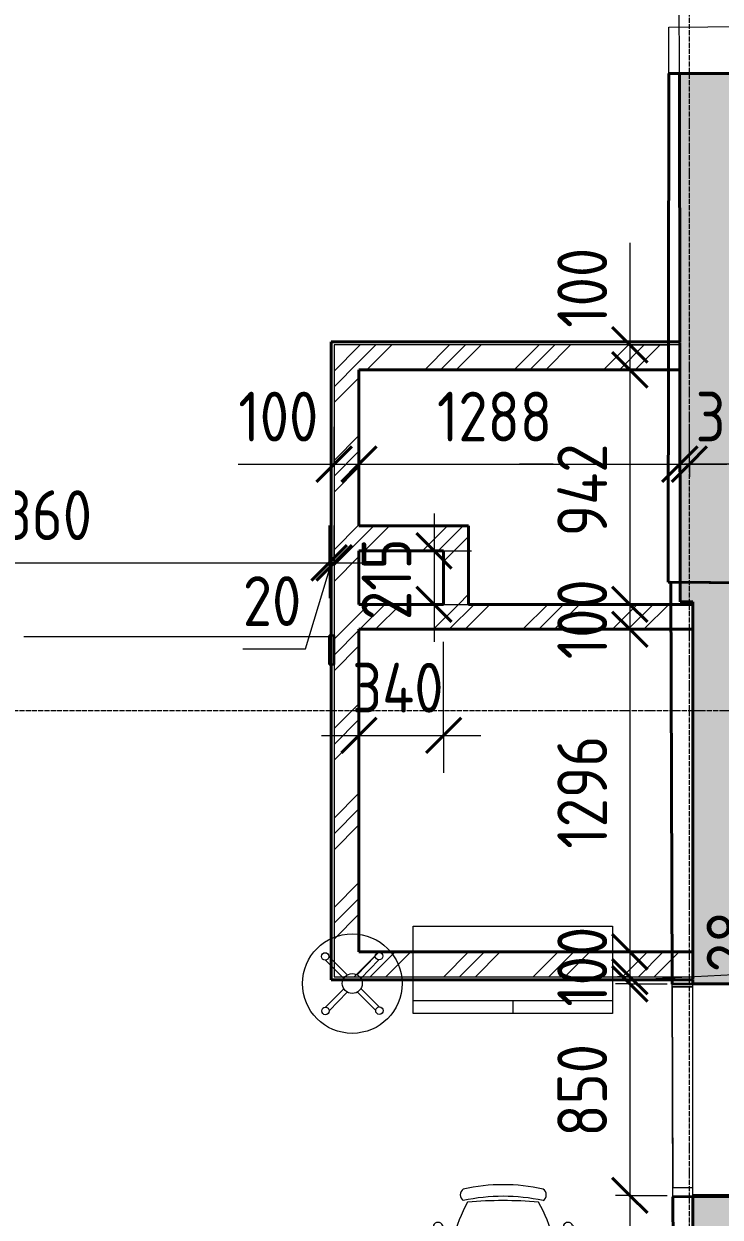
# Model space of a CAD drawing. Header units: millimetres. Extents: x -11886 to 68941, y -8130 to 45506.
# Drawn here: x 46737 to 49533, y 6571 to 11365 of the extents above; entities that cross this region are included whole.
import ezdxf

# ---------------------------------------------------------------- set-up
doc = ezdxf.new("R2010")
doc.units = ezdxf.units.MM
doc.linetypes.add('ADSK_Линия сетки', pattern=[25, 20, -2.5, 0, -2.5])
for name, color, linetype, lineweight in [('Витраж', 7, 'Continuous', 18), ('Оси', 7, 'Continuous', 9), ('Перекрытие', 7, 'Continuous', 18), ('Размеры', 7, 'Continuous', 9), ('Размеры-100', 7, 'Continuous', 9), ('Стены', 7, 'Continuous', 18), ('Стены внутренние', 7, 'Continuous', 18), ('Стены наружные', 7, 'Continuous', 18), ('Стены штриховка', 7, 'Continuous', 18)]:
    doc.layers.add(name, color=color, linetype=linetype, lineweight=lineweight)
for name, color, linetype, lineweight, true_color in [('Стены разрез', 7, 'Continuous', 40, 0xbb5389), ('ТХ', 5, 'Continuous', 9, 0x0000ff), ('ТХ 1 этаж_dwg', 7, 'Continuous', 9, 0x767676)]:
    doc.layers.add(name, color=color, linetype=linetype, lineweight=lineweight, true_color=true_color)
doc.styles.add('GOST Common_1', font='GOST_Common.ttf', dxfattribs={"width": 0.9, "height": 200})
doc.dimstyles.new('ADSK_Основной_2_мм_Округление_до_1_мм_1', dxfattribs={"dimscale": 304.8, "dimtxt": 201.142999, "dimasz": 0.463911, "dimexe": 0.492126, "dimexo": 0.492126, "dimgap": 0.098425, "dimtad": 1, "dimdec": 0, "dimdsep": 46, "dimtxsty": 'GOST Common_1', "dimblk1": 'OBLIQUE', "dimblk2": 'OBLIQUE', "dimsah": 1, "dimcen": 0.09, "dimdle": 0.492126, "dimazin": 2, "dimtfac": 1, "dimtdec": 4, "dimtix": 1, "dimtmove": 1, "dimatfit": 3, "dimfxl": 1, "dimtvp": 1, "dimtolj": 1, "dimtzin": 0, "dimlwd": 20, "dimlwe": 20, "dimarcsym": 2})
doc.dimstyles.new('ADSK_Основной_2_мм_Округление_до_1_мм_2', dxfattribs={"dimscale": 304.8, "dimtxt": 201.142999, "dimasz": 0.463911, "dimexe": 0.492126, "dimexo": 0.492126, "dimgap": 0.098425, "dimtad": 1, "dimdec": 0, "dimdsep": 46, "dimtxsty": 'GOST Common_1', "dimblk1": 'OBLIQUE', "dimblk2": 'OBLIQUE', "dimsah": 1, "dimcen": 0.09, "dimdle": 0.492126, "dimazin": 2, "dimtfac": 1, "dimtdec": 4, "dimtix": 1, "dimtmove": 0, "dimatfit": 3, "dimfxl": 1, "dimtvp": 1, "dimtolj": 1, "dimtzin": 0, "dimlwd": 20, "dimlwe": 20, "dimarcsym": 2})
doc.dimstyles.new('ADSK_Основной_2_мм_Округление_до_1_мм_3', dxfattribs={"dimscale": 304.8, "dimtxt": 201.142999, "dimasz": 0.463911, "dimexe": 0.492126, "dimexo": 0.492126, "dimgap": 0.098425, "dimtad": 1, "dimdec": 0, "dimdsep": 46, "dimtxsty": 'GOST Common_1', "dimblk1": 'OBLIQUE', "dimblk2": 'OBLIQUE', "dimsah": 1, "dimcen": 0.09, "dimdle": 0.492126, "dimazin": 2, "dimtfac": 1, "dimtdec": 4, "dimtix": 1, "dimtmove": 0, "dimatfit": 3, "dimfxl": 1, "dimtvp": 1, "dimtolj": 1, "dimtzin": 0, "dimlwd": 20, "dimlwe": 20, "dimarcsym": 2})
pattern_1 = [(45, (0, 0), (-179.6051, 179.6051), []), (45, (63.5, 0), (0, 359.2102), []), (45, (-63.5, 0), (0, 359.2102), [])]

# ---------------------------------------------------------------- blocks, each defined once
blk = doc.blocks.new('Существующие стены 1 эт - Существующие стены 1 эт-653793-01 План 1-го этажа кладочный')
at = {"layer": 'Стены', "color": 243, "true_color": 0xbb5389}
for p, q in [((49327.5, 11165), (49327.8, 11351.8)), ((49327.8, 11351.8), (49790.8, 11354.2)), ((49327.5, 11165), (49369.5, 11165)), ((49324.3, 9121.6), (49325.7, 9974.8)), ((49335.8, 9121.5), (49324.3, 9121.6)), ((49336, 9032.4), (49335.8, 9121.5)), ((49335.8, 9121.5), (49372.4, 9121.2)), ((49372.4, 9121.2), (49335.8, 9121.5)), ((49340.5, 7636.8), (49336.4, 8932.4)), ((49340.9, 7495.5), (49340.8, 7524.8)), ((49728.4, 7507.8), (49340.9, 7506.6)), ((49343.6, 6652.4), (49340.9, 7506.6)), ((49340.9, 7495.5), (49423.4, 7495.8)), ((49423.4, 7495.8), (49340.9, 7495.5)), ((49343.5, 6689.2), (49340.9, 7495.5)), ((49340.9, 7495.5), (49343.5, 6689.2)), ((49343.5, 6689.2), (49340.9, 7495.5)), ((49423.4, 6689.5), (49343.5, 6689.2)), ((49343.5, 6689.2), (49423.4, 6689.5)), ((49346.7, 5669.6), (49343.5, 6689.2)), ((49343.6, 6652.4), (49423.4, 6652.7))]:
    blk.add_line(p, q, dxfattribs=at)
at = {"layer": 'Стены разрез'}
for p, q in [((49327.5, 11165), (49324.3, 9121.6)), ((49327.5, 11165), (49791.7, 11165.6)), ((49324.3, 9121.6), (49814.8, 9117.3)), ((51540.3, 9102), (49335.8, 9121.5)), ((49335.8, 9121.5), (49340.9, 7506.6)), ((49340.9, 7506.6), (49744.1, 7507.9)), ((49343.6, 6652.4), (49746.8, 6653.7)), ((49343.6, 6652.4), (49346.7, 5669.6))]:
    blk.add_line(p, q, dxfattribs=at)
blk = doc.blocks.new('Прямоугольный импост - Зазор 20х116мм-1839981-01 План 1-го этажа кладочный')
at = {"layer": 'Витраж', "lineweight": 30}
for p, q in [((-20, 76), (0, 76)), ((-20, -40), (-20, 76)), ((0, 76), (0, -40)), ((0, -40), (-20, -40))]:
    blk.add_line(p, q, dxfattribs=at)
blk = doc.blocks.new('ТХ 1 этаж_dwg_Шкаф канцелярский закрытый-2118389-01 План 1-го этажа кладочный')
at = {"layer": 'ТХ', "color": 253, "true_color": 0xa0a0a0}
for p, q in [((168934.5, 4226.4), (168934.5, 3426.4)), ((168934.5, 3826.4), (168984.5, 3826.4))]:
    blk.add_line(p, q, dxfattribs=at)
at = {"layer": 'ТХ', "color": 253, "true_color": 0xa0a0a0, "flags": 128}
blk.add_lwpolyline([(168634.5, 3426.4), (168634.5, 4226.4), (168984.5, 4226.4), (168984.5, 3426.4)], close=True, dxfattribs=at)
blk = doc.blocks.new('ТХ 1 этаж_dwg_Вешалка напольная-2118393-01 План 1-го этажа кладочный')
at = {"layer": 'ТХ', "color": 253, "true_color": 0xa0a0a0}
for p, q in [((36289.9, 13399.3), (36216.2, 13473)), ((36230.4, 13487.1), (36304, 13413.5)), ((36416.7, 13488.3), (36343.9, 13413.7)), ((36358.2, 13399.7), (36431, 13474.3)), ((36217.1, 13283.8), (36289.9, 13358.3)), ((36304.2, 13344.3), (36231.4, 13269.8)), ((36344.6, 13344.6), (36418.3, 13271)), ((36432.4, 13285.1), (36358.7, 13358.8))]:
    blk.add_line(p, q, dxfattribs=at)
for centre, radius in [((36324.2, 13378.9), 200), ((36215.4, 13488), 15), ((36431.7, 13489.2), 15), ((36324.2, 13378.9), 40), ((36216.4, 13268.9), 15), ((36433.2, 13270.1), 15)]:
    blk.add_circle(centre, radius, dxfattribs=at)
blk = doc.blocks.new('ТХ 1 этаж_dwg_Кресло регулируемое-2118367-01 План 1-го этажа кладочный')
at = {"layer": 'ТХ', "color": 253, "true_color": 0xa0a0a0}
for p, q in [((-280.3, -163), (-280.3, -208.6)), ((-243.6, -163), (-243.6, -208.8)), ((242.1, -163), (242.1, -208.8)), ((278.9, -163), (278.9, -208.6)), ((-292.3, -214.4), (-292.3, -365.6)), ((-232.1, -214.4), (-232.1, -365.6)), ((230.7, -214.4), (230.7, -365.6)), ((290.9, -214.4), (290.9, -365.6)), ((-175.8, -421.8), (174.4, -421.8))]:
    blk.add_line(p, q, dxfattribs=at)
for centre, radius, start, end in [((-144.6, -40.7), 28.1, 124.2915, 235.7083), ((0, -747.5), 747.5, 77.602, 102.3978), ((0, -794), 747.5, 77.602, 102.3978), ((144.6, -40.7), 28.1, 304.2901, 55.7096), ((402.7, -373.3), 624.5, 150.9068, 180.1215), ((0, -1825.8), 1761.9, 85.3938, 94.6546), ((-404.1, -373.3), 624.5, 359.878, 29.1059), ((-261.9, -171.6), 20.2, 24.8955, 155.3354), ((260.5, -171.5), 20.2, 24.8955, 155.3354), ((-262.2, -264.4), 58.4, 58.951, 121.0488), ((260.8, -264.4), 58.4, 58.951, 121.0488), ((-262.2, -315.5), 58.4, 238.951, 301.0488), ((-176.4, -376.4), 45.4, 177.8135, 270.7479), ((175, -376.4), 45.4, 269.2519, 2.1866), ((260.8, -315.5), 58.4, 238.951, 301.0488)]:
    blk.add_arc(centre, radius, start, end, dxfattribs=at)
blk = doc.blocks.new('ТХ 1 этаж_dwg-2084881-01 План 1-го этажа кладочный')
for name, p in [('ТХ 1 этаж_dwg_Вешалка напольная-2118393-01 План 1-го этажа кладочный', (129732.9, -76742.5)), ('ТХ 1 этаж_dwg_Кресло регулируемое-2118367-01 План 1-го этажа кладочный', (166663.4, -64171.7))]:
    blk.add_blockref(name, p)
at = {"rotation": 270}
blk.add_blockref('ТХ 1 этаж_dwg_Шкаф канцелярский закрытый-2118389-01 План 1-го этажа кладочный', (162875.7, 105501), dxfattribs=at)
blk = doc.blocks.new('DIMBLOCK443-01 План 1-го этажа кладочный')
at = {"layer": 'Размеры-100', "lineweight": 20, "transparency": 16777216}
for p, q in [((49770.7, 7806.3), (49770.7, 7554)), ((49170.9, 7686.8), (49170.9, 7508.3)), ((49170.9, 7536.8), (49120.9, 7536.8)), ((49770.7, 7554), (49170.9, 7522.6)), ((49170.9, 7536.8), (49320.9, 7536.8)), ((49170.9, 7508.3), (49113.4, 7508.3)), ((49170.9, 7508.3), (49320.9, 7508.3))]:
    blk.add_line(p, q, dxfattribs=at)
at = {"layer": 'Размеры-100', "lineweight": 40, "transparency": 16777216}
for p, q in [((49170.9, 7536.8), (49100.2, 7607.5)), ((49170.9, 7508.3), (49100.2, 7579)), ((49170.9, 7536.8), (49241.6, 7466.1)), ((49170.9, 7508.3), (49241.6, 7437.6))]:
    blk.add_line(p, q, dxfattribs=at)
at = {"layer": 'Размеры-100', "color": 0, "lineweight": 20, "transparency": 16777216, "insert": (49479.3, 7554), "char_height": 200, "width": 302.737, "attachment_point": 1, "rotation": 90, "line_spacing_factor": 1.022761, "style": 'GOST Common_1'}
blk.add_mtext('28', dxfattribs=at)
blk = doc.blocks.new('_Oblique')
at = {"color": 0, "linetype": 'ByBlock', "lineweight": -2}
blk.add_line((-0.5, -0.5), (0.5, 0.5), dxfattribs=at)
blk = doc.blocks.new('DIMBLOCK444-01 План 1-го этажа кладочный')
at = {"layer": 'Размеры-100', "lineweight": 40, "transparency": 16777216}
for p, q in [((49170.9, 7508.3), (49100.2, 7579)), ((49170.9, 7508.3), (49241.6, 7437.6)), ((49170.9, 6658.3), (49100.2, 6729)), ((49170.9, 6658.3), (49241.6, 6587.6))]:
    blk.add_line(p, q, dxfattribs=at)
at = {"layer": 'Размеры-100', "lineweight": 20, "transparency": 16777216}
for p, q in [((49170.9, 7508.3), (49113.4, 7508.3)), ((49170.9, 7508.3), (49170.9, 6658.3)), ((49170.9, 7508.3), (49320.9, 7508.3)), ((49170.9, 6658.3), (49113.4, 6658.3)), ((49170.9, 6658.3), (49320.9, 6658.3))]:
    blk.add_line(p, q, dxfattribs=at)
at = {"layer": 'Размеры-100', "color": 0, "lineweight": 20, "transparency": 16777216, "insert": (48879.5, 6894.1), "char_height": 200, "width": 454.106, "attachment_point": 1, "rotation": 90, "line_spacing_factor": 1.022761, "style": 'GOST Common_1'}
blk.add_mtext('850', dxfattribs=at)
blk = doc.blocks.new('DIMBLOCK445-01 План 1-го этажа кладочный')
at = {"layer": 'Размеры-100', "lineweight": 40, "transparency": 16777216}
for p, q in [((49170.9, 6658.3), (49100.2, 6729)), ((49170.9, 6658.3), (49241.6, 6587.6)), ((49170.9, 5671.3), (49100.2, 5742)), ((49170.9, 5671.3), (49241.6, 5600.6))]:
    blk.add_line(p, q, dxfattribs=at)
at = {"layer": 'Размеры-100', "lineweight": 20, "transparency": 16777216}
for p, q in [((49170.9, 6658.3), (49113.4, 6658.3)), ((49170.9, 6658.3), (49170.9, 5671.3)), ((49170.9, 6658.3), (49320.9, 6658.3)), ((49170.9, 5671.3), (49113.4, 5671.3)), ((49170.9, 5671.3), (49320.9, 5671.3))]:
    blk.add_line(p, q, dxfattribs=at)
at = {"layer": 'Размеры-100', "color": 0, "lineweight": 20, "transparency": 16777216, "insert": (48879.5, 5975.6), "char_height": 200, "width": 454.106, "attachment_point": 1, "rotation": 90, "line_spacing_factor": 1.022761, "style": 'GOST Common_1'}
blk.add_mtext('987', dxfattribs=at)
blk = doc.blocks.new('DIMBLOCK453-01 План 1-го этажа кладочный')
at = {"layer": 'Размеры-100', "lineweight": 20, "transparency": 16777216}
for p, q in [((49170.9, 10484.6), (49170.9, 10143.7)), ((49170.9, 10224.8), (49170.9, 9974.8)), ((49170.9, 10143.7), (49170.9, 10024.8)), ((49170.9, 10074.8), (49120.9, 10074.8)), ((49170.9, 10074.8), (49320.9, 10074.8)), ((49170.9, 9974.8), (49120.9, 9974.8)), ((49170.9, 9974.8), (49320.9, 9974.8))]:
    blk.add_line(p, q, dxfattribs=at)
at = {"layer": 'Размеры-100', "lineweight": 40, "transparency": 16777216}
for p, q in [((49170.9, 10074.8), (49100.2, 10145.5)), ((49170.9, 10074.8), (49241.6, 10004.1)), ((49170.9, 9974.8), (49100.2, 10045.5)), ((49170.9, 9974.8), (49241.6, 9904.1))]:
    blk.add_line(p, q, dxfattribs=at)
at = {"layer": 'Размеры-100', "color": 0, "lineweight": 20, "transparency": 16777216, "insert": (48879.5, 10143.7), "char_height": 200, "width": 409.104, "attachment_point": 1, "rotation": 90, "line_spacing_factor": 1.022761, "style": 'GOST Common_1'}
blk.add_mtext('100', dxfattribs=at)
blk = doc.blocks.new('DIMBLOCK454-01 План 1-го этажа кладочный')
at = {"layer": 'Размеры-100', "lineweight": 40, "transparency": 16777216}
for p, q in [((49170.9, 9974.8), (49100.2, 10045.5)), ((49170.9, 9974.8), (49241.6, 9904.1)), ((49170.9, 9032.4), (49100.2, 9103.1)), ((49170.9, 9032.4), (49241.6, 8961.7))]:
    blk.add_line(p, q, dxfattribs=at)
at = {"layer": 'Размеры-100', "lineweight": 20, "transparency": 16777216}
for p, q in [((49170.9, 9974.8), (49120.9, 9974.8)), ((49170.9, 9974.8), (49170.9, 9032.4)), ((49170.9, 9974.8), (49320.9, 9974.8)), ((49170.9, 9032.4), (49120.9, 9032.4)), ((49170.9, 9032.4), (49320.9, 9032.4))]:
    blk.add_line(p, q, dxfattribs=at)
at = {"layer": 'Размеры-100', "color": 0, "lineweight": 20, "transparency": 16777216, "insert": (48879.5, 9305.8), "char_height": 200, "width": 474.561, "attachment_point": 1, "rotation": 90, "line_spacing_factor": 1.022761, "style": 'GOST Common_1'}
blk.add_mtext('942', dxfattribs=at)
blk = doc.blocks.new('DIMBLOCK455-01 План 1-го этажа кладочный')
at = {"layer": 'Размеры-100', "lineweight": 40, "transparency": 16777216}
for p, q in [((49170.9, 9032.4), (49100.2, 9103.1)), ((49170.9, 9032.4), (49241.6, 8961.7)), ((49170.9, 8932.4), (49100.2, 9003.1)), ((49170.9, 8932.4), (49241.6, 8861.7))]:
    blk.add_line(p, q, dxfattribs=at)
at = {"layer": 'Размеры-100', "lineweight": 20, "transparency": 16777216}
for p, q in [((49170.9, 9032.4), (49120.9, 9032.4)), ((49170.9, 9032.4), (49170.9, 8932.4)), ((49170.9, 9032.4), (49320.9, 9032.4)), ((49170.9, 8932.4), (49120.9, 8932.4)), ((49170.9, 8932.4), (49320.9, 8932.4))]:
    blk.add_line(p, q, dxfattribs=at)
at = {"layer": 'Размеры-100', "color": 0, "lineweight": 20, "transparency": 16777216, "insert": (48879.5, 8811.9), "char_height": 200, "width": 409.104, "attachment_point": 1, "rotation": 90, "line_spacing_factor": 1.022761, "style": 'GOST Common_1'}
blk.add_mtext('100', dxfattribs=at)
blk = doc.blocks.new('DIMBLOCK456-01 План 1-го этажа кладочный')
at = {"layer": 'Размеры-100', "lineweight": 40, "transparency": 16777216}
for p, q in [((49170.9, 8932.4), (49100.2, 9003.1)), ((49170.9, 8932.4), (49241.6, 8861.7)), ((49170.9, 7636.8), (49100.2, 7707.5)), ((49170.9, 7636.8), (49241.6, 7566.1))]:
    blk.add_line(p, q, dxfattribs=at)
at = {"layer": 'Размеры-100', "lineweight": 20, "transparency": 16777216}
for p, q in [((49170.9, 8932.4), (49120.9, 8932.4)), ((49170.9, 8932.4), (49170.9, 7636.8)), ((49170.9, 8932.4), (49320.9, 8932.4)), ((49170.9, 7636.8), (49120.9, 7636.8)), ((49170.9, 7636.8), (49320.9, 7636.8))]:
    blk.add_line(p, q, dxfattribs=at)
at = {"layer": 'Размеры-100', "color": 0, "lineweight": 20, "transparency": 16777216, "insert": (48879.5, 8051), "char_height": 200, "width": 560.473, "attachment_point": 1, "rotation": 90, "line_spacing_factor": 1.022761, "style": 'GOST Common_1'}
blk.add_mtext('1296', dxfattribs=at)
blk = doc.blocks.new('DIMBLOCK457-01 План 1-го этажа кладочный')
at = {"layer": 'Размеры-100', "lineweight": 40, "transparency": 16777216}
for p, q in [((49170.9, 7636.8), (49100.2, 7707.5)), ((49170.9, 7636.8), (49241.6, 7566.1)), ((49170.9, 7536.8), (49100.2, 7607.5)), ((49170.9, 7536.8), (49241.6, 7466.1))]:
    blk.add_line(p, q, dxfattribs=at)
at = {"layer": 'Размеры-100', "lineweight": 20, "transparency": 16777216}
for p, q in [((49170.9, 7636.8), (49120.9, 7636.8)), ((49170.9, 7636.8), (49170.9, 7386.8)), ((49170.9, 7636.8), (49320.9, 7636.8)), ((49170.9, 7536.8), (49120.9, 7536.8)), ((49170.9, 7536.8), (49320.9, 7536.8))]:
    blk.add_line(p, q, dxfattribs=at)
at = {"layer": 'Размеры-100', "color": 0, "lineweight": 20, "transparency": 16777216, "insert": (48879.5, 7416.3), "char_height": 200, "width": 409.104, "attachment_point": 1, "rotation": 90, "line_spacing_factor": 1.022761, "style": 'GOST Common_1'}
blk.add_mtext('100', dxfattribs=at)
blk = doc.blocks.new('DIMBLOCK458-01 План 1-го этажа кладочный')
at = {"layer": 'Размеры-100', "lineweight": 20, "transparency": 16777216}
for p, q in [((48384.3, 9397.4), (48384.3, 8882.4)), ((48384.3, 9247.4), (48334.3, 9247.4)), ((48384.3, 9247.4), (48534.3, 9247.4)), ((48384.3, 9032.4), (48334.3, 9032.4)), ((48384.3, 9032.4), (48534.3, 9032.4))]:
    blk.add_line(p, q, dxfattribs=at)
at = {"layer": 'Размеры-100', "lineweight": 40, "transparency": 16777216}
for p, q in [((48384.3, 9247.4), (48313.6, 9318.1)), ((48384.3, 9247.4), (48455, 9176.7)), ((48384.3, 9032.4), (48313.6, 9103.1)), ((48384.3, 9032.4), (48455, 8961.7))]:
    blk.add_line(p, q, dxfattribs=at)
at = {"layer": 'Размеры-100', "color": 0, "lineweight": 20, "transparency": 16777216, "insert": (48093, 8969.4), "char_height": 200, "width": 409.104, "attachment_point": 1, "rotation": 90, "line_spacing_factor": 1.022761, "style": 'GOST Common_1'}
blk.add_mtext('215', dxfattribs=at)
blk = doc.blocks.new('DIMBLOCK459-01 План 1-го этажа кладочный')
at = {"layer": 'Размеры-100', "lineweight": 20, "transparency": 16777216}
for p, q in [((47982.8, 9595.6), (47982.8, 9745.6)), ((48082.8, 9595.6), (48082.8, 9745.6)), ((47598.2, 9595.6), (47939.1, 9595.6)), ((47832.8, 9595.6), (48082.8, 9595.6)), ((47939.1, 9595.6), (48032.8, 9595.6)), ((47982.8, 9595.6), (47982.8, 9545.5)), ((48082.8, 9595.6), (48082.8, 9545.5))]:
    blk.add_line(p, q, dxfattribs=at)
at = {"layer": 'Размеры-100', "lineweight": 40, "transparency": 16777216}
for p, q in [((47982.8, 9595.6), (48053.5, 9666.3)), ((48082.8, 9595.6), (48153.5, 9666.3)), ((47982.8, 9595.6), (47912.1, 9524.9)), ((48082.8, 9595.6), (48012.1, 9524.9))]:
    blk.add_line(p, q, dxfattribs=at)
at = {"layer": 'Размеры-100', "color": 0, "lineweight": 20, "transparency": 16777216, "insert": (47598.2, 9886.9), "char_height": 200, "width": 409.104, "attachment_point": 1, "line_spacing_factor": 1.022761, "style": 'GOST Common_1'}
blk.add_mtext('100', dxfattribs=at)
blk = doc.blocks.new('DIMBLOCK460-01 План 1-го этажа кладочный')
at = {"layer": 'Размеры-100', "lineweight": 20, "transparency": 16777216}
for p, q in [((49371.2, 9595.6), (49371.2, 9824.8)), ((48082.8, 9595.6), (48082.8, 9745.6)), ((48082.8, 9595.6), (49371.2, 9595.6)), ((48082.8, 9595.6), (48082.8, 9545.5)), ((48396, 9595.6), (48863, 9595.6)), ((48863, 9595.6), (48727, 9595.6)), ((49371.2, 9595.6), (49371.2, 9445.6))]:
    blk.add_line(p, q, dxfattribs=at)
at = {"layer": 'Размеры-100', "lineweight": 40, "transparency": 16777216}
for p, q in [((48082.8, 9595.6), (48153.5, 9666.3)), ((49371.2, 9595.6), (49441.9, 9666.3)), ((48082.8, 9595.6), (48012.1, 9524.9)), ((49371.2, 9595.6), (49300.5, 9524.9))]:
    blk.add_line(p, q, dxfattribs=at)
at = {"layer": 'Размеры-100', "color": 0, "lineweight": 20, "transparency": 16777216, "insert": (48396, 9886.9), "char_height": 200, "width": 560.473, "attachment_point": 1, "line_spacing_factor": 1.022761, "style": 'GOST Common_1'}
blk.add_mtext('1288', dxfattribs=at)
blk = doc.blocks.new('DIMBLOCK461-01 План 1-го этажа кладочный')
at = {"layer": 'Размеры-100', "lineweight": 20, "transparency": 16777216}
for p, q in [((49371.2, 9595.6), (49371.2, 9824.8)), ((49409.9, 9595.6), (49409.9, 9745.6)), ((49371.2, 9595.6), (49559.9, 9595.6)), ((49371.2, 9595.6), (49371.2, 9445.6)), ((49434.7, 9595.6), (49390.6, 9595.6)), ((49409.9, 9595.6), (49409.9, 9545.5)), ((49686.9, 9595.6), (49434.7, 9595.6))]:
    blk.add_line(p, q, dxfattribs=at)
at = {"layer": 'Размеры-100', "lineweight": 40, "transparency": 16777216}
for p, q in [((49371.2, 9595.6), (49441.9, 9666.3)), ((49409.9, 9595.6), (49480.6, 9666.3)), ((49371.2, 9595.6), (49300.5, 9524.9)), ((49409.9, 9595.6), (49339.2, 9524.9))]:
    blk.add_line(p, q, dxfattribs=at)
at = {"layer": 'Размеры-100', "color": 0, "lineweight": 20, "transparency": 16777216, "insert": (49434.7, 9886.9), "char_height": 200, "width": 302.737, "attachment_point": 1, "line_spacing_factor": 1.022761, "style": 'GOST Common_1'}
blk.add_mtext('39', dxfattribs=at)
blk = doc.blocks.new('DIMBLOCK462-01 План 1-го этажа кладочный')
at = {"layer": 'Размеры-100', "lineweight": 20, "transparency": 16777216}
for p, q in [((48422.8, 8506.3), (48422.8, 8882.4)), ((48082.8, 8506.3), (48082.8, 8656.3)), ((47932.8, 8506.3), (48572.8, 8506.3)), ((48082.8, 8506.3), (48082.8, 8456.3)), ((48422.8, 8506.3), (48422.8, 8356.3))]:
    blk.add_line(p, q, dxfattribs=at)
at = {"layer": 'Размеры-100', "lineweight": 40, "transparency": 16777216}
for p, q in [((48082.8, 8506.3), (48153.5, 8577)), ((48422.8, 8506.3), (48493.5, 8577)), ((48082.8, 8506.3), (48012.1, 8435.6)), ((48422.8, 8506.3), (48352.1, 8435.6))]:
    blk.add_line(p, q, dxfattribs=at)
at = {"layer": 'Размеры-100', "color": 0, "lineweight": 20, "transparency": 16777216, "insert": (48055.1, 8797.6), "char_height": 200, "width": 474.561, "attachment_point": 1, "line_spacing_factor": 1.022761, "style": 'GOST Common_1'}
blk.add_mtext('340', dxfattribs=at)
blk = doc.blocks.new('DIMBLOCK503-01 План 1-го этажа кладочный')
at = {"layer": 'Размеры-100', "lineweight": 20, "transparency": 16777216}
for p, q in [((49409.9, 11522.8), (49409.9, 11672.8)), ((49749.5, 11522.8), (49749.5, 11672.8)), ((48988.9, 11522.8), (49384.4, 11522.8)), ((49259.9, 11522.8), (49749.5, 11522.8)), ((49384.4, 11522.8), (49579.7, 11522.8)), ((49409.9, 11522.8), (49409.9, 11472.8)), ((49749.5, 11522.8), (49749.5, 11315.6))]:
    blk.add_line(p, q, dxfattribs=at)
at = {"layer": 'Размеры-100', "lineweight": 40, "transparency": 16777216}
for p, q in [((49409.9, 11522.8), (49480.6, 11593.5)), ((49749.5, 11522.8), (49820.2, 11593.5)), ((49409.9, 11522.8), (49339.2, 11452.1)), ((49749.5, 11522.8), (49678.8, 11452.1))]:
    blk.add_line(p, q, dxfattribs=at)
at = {"layer": 'Размеры-100', "color": 0, "lineweight": 20, "transparency": 16777216, "insert": (48988.9, 11814.2), "char_height": 200, "width": 474.561, "attachment_point": 1, "line_spacing_factor": 1.022761, "style": 'GOST Common_1'}
blk.add_mtext('340', dxfattribs=at)
blk = doc.blocks.new('DIMBLOCK708-01 План 1-го этажа кладочный')
at = {"layer": 'Размеры-100', "lineweight": 20, "transparency": 16777216}
for p, q in [((45602.8, 9199.3), (45602.8, 9349.3)), ((47962.8, 9199.3), (47962.8, 9349.3)), ((45602.8, 9199.3), (47962.8, 9199.3)), ((45602.8, 9199.3), (45602.8, 9056.8)), ((47962.8, 9199.3), (47962.8, 9056.8))]:
    blk.add_line(p, q, dxfattribs=at)
at = {"layer": 'Размеры-100', "lineweight": 40, "transparency": 16777216}
for p, q in [((45602.8, 9199.3), (45673.5, 9270)), ((47962.8, 9199.3), (48033.5, 9270)), ((45602.8, 9199.3), (45532.1, 9128.6)), ((47962.8, 9199.3), (47892.1, 9128.6))]:
    blk.add_line(p, q, dxfattribs=at)
at = {"layer": 'Размеры-100', "color": 0, "lineweight": 20, "transparency": 16777216, "insert": (46530.6, 9490.6), "char_height": 200, "width": 605.475, "attachment_point": 1, "line_spacing_factor": 1.022761, "style": 'GOST Common_1'}
blk.add_mtext('2360', dxfattribs=at)
blk = doc.blocks.new('DIMBLOCK709-01 План 1-го этажа кладочный')
at = {"layer": 'Размеры-100', "lineweight": 20, "transparency": 16777216}
for p, q in [((47962.8, 9199.3), (47962.8, 9349.3)), ((47982.8, 9199.3), (47982.8, 9349.3)), ((47868.6, 8854.4), (47972.8, 9199.3)), ((47962.8, 9199.3), (48132.8, 9199.3)), ((47962.8, 9199.3), (47962.8, 9056.8)), ((47982.8, 9199.3), (47982.8, 9149.2)), ((47616.3, 8854.4), (47868.6, 8854.4))]:
    blk.add_line(p, q, dxfattribs=at)
at = {"layer": 'Размеры-100', "lineweight": 40, "transparency": 16777216}
for p, q in [((47962.8, 9199.3), (48033.5, 9270)), ((47982.8, 9199.3), (48053.5, 9270)), ((47962.8, 9199.3), (47892.1, 9128.6)), ((47982.8, 9199.3), (47912.1, 9128.6))]:
    blk.add_line(p, q, dxfattribs=at)
at = {"layer": 'Размеры-100', "color": 0, "lineweight": 20, "transparency": 16777216, "insert": (47616.3, 9145.7), "char_height": 200, "width": 302.737, "attachment_point": 1, "line_spacing_factor": 1.022761, "style": 'GOST Common_1'}
blk.add_mtext('20', dxfattribs=at)

msp = doc.modelspace()

# ---------------------------------------------------------------- hatches: boundary and pattern name
at = {"layer": 'Стены внутренние', "true_color": 0xc0c0c0}
h = msp.add_hatch(color=9, dxfattribs=at)
h.paths.add_polyline_path([(49671.1, 9042.3), (49752.5, 9042.3), (49749.5, 11165.6), (49369.5, 11164.7), (49372.5, 9042.3), (49551.6, 9042.3)])
h.paths.add_polyline_path([(49368.1, 12195), (49748.1, 12195.6), (49745, 14381.1), (49365, 14380.6), (49368.1, 12195.6)])
h.paths.add_polyline_path([(49363.7, 15290.3), (49743.7, 15291.2), (49741.7, 16652.1), (49361.8, 16651.5), (49363.7, 15333.8)])
at = {"layer": 'Стены внутренние', "lineweight": 9}
h = msp.add_hatch(dxfattribs=at)
h.set_pattern_fill('FP_3', color=256, style=0, pattern_type=2)
h.set_pattern_definition(pattern_1)
h.paths.add_polyline_path([(47982.8, 7636.8), (48082.8, 7636.8), (48082.8, 10074.8), (47982.8, 10074.8), (47982.8, 7705.3)])
h = msp.add_hatch(dxfattribs=at)
h.set_pattern_fill('FP_3', color=256, style=0, pattern_type=2)
h.set_pattern_definition(pattern_1)
h.paths.add_polyline_path([(48161.4, 9974.8), (49371.2, 9974.8), (49371.1, 10074.8), (48082.8, 10074.8), (48082.8, 9974.8)])
h = msp.add_hatch(dxfattribs=at)
h.set_pattern_fill('FP_3', color=256, style=0, pattern_type=2)
h.set_pattern_definition(pattern_1)
h.paths.add_polyline_path([(48082.8, 9247.4), (48522.8, 9247.4), (48522.8, 9347.4), (48082.8, 9347.4)])
h = msp.add_hatch(dxfattribs=at)
h.set_pattern_fill('FP_3', color=256, style=0, pattern_type=2)
h.set_pattern_definition(pattern_1)
h.paths.add_polyline_path([(48522.8, 9032.4), (48522.8, 9247.4), (48422.8, 9247.4), (48422.8, 9032.4)])
h = msp.add_hatch(dxfattribs=at)
h.set_pattern_fill('FP_3', color=256, style=0, pattern_type=2)
h.set_pattern_definition(pattern_1)
h.paths.add_polyline_path([(48082.8, 8932.4), (49423.4, 8932.4), (49423.4, 9032.4), (48082.8, 9032.4)])
h = msp.add_hatch(dxfattribs=at)
h.set_pattern_fill('FP_3', color=256, style=0, pattern_type=2)
h.set_pattern_definition(pattern_1)
h.paths.add_polyline_path([(49375, 7536.8), (49423.4, 7536.8), (49423.4, 7636.8), (47982.8, 7636.8), (47982.8, 7536.8), (49340.9, 7536.8)])
at = {"layer": 'Стены наружные', "true_color": 0xc0c0c0}
h = msp.add_hatch(color=9, dxfattribs=at)
h.paths.add_polyline_path([(49933.4, 150.2), (49933.4, 1165.7), (49423.4, 1165.7), (49423.4, 150.2), (49927.8, 150.2)])
h.paths.add_polyline_path([(49933.4, 2015.7), (49933.4, 2997.9), (49423.4, 2997.9), (49423.4, 2015.7), (49595.7, 2015.7)])
h.paths.add_polyline_path([(49933.4, 3847.9), (49933.4, 4821.3), (49423.4, 4821.3), (49423.4, 3847.9), (49595.7, 3847.9)])
h.paths.add_polyline_path([(49544.7, 5671.3), (49933.4, 5671.3), (49933.4, 6658.3), (49423.4, 6658.3), (49423.4, 5671.3)])
h.paths.add_polyline_path([(49744.4, 7508.3), (49933.4, 7508.5), (49933.4, 9042.3), (49423.4, 9042.3), (49423.4, 7508.3), (49551.6, 7508.3)])

# ---------------------------------------------------------------- linework, layer by layer
at = {"layer": 'Оси', "linetype": 'ADSK_Линия сетки'}
for p, q in [((49409.9, -7330.4), (49409.9, 44534.8)), ((-11086.2, 8606.8), (57141.7, 8606.8))]:
    msp.add_line(p, q, dxfattribs=at)
at = {"layer": 'Перекрытие', "color": 7, "true_color": 0xffffff}
msp.add_line((46736.8, 8903.8), (47962.8, 8903.8), dxfattribs=at)
at = {"layer": 'Стены внутренние'}
msp.add_line((49369.5, 11165), (49368.1, 12195), dxfattribs=at)
at = {"layer": 'Стены внутренние', "lineweight": 40}
for p, q in [((49749.5, 11165.6), (49369.5, 11165)), ((49369.5, 11165), (49371.1, 10086.8)), ((47970.8, 10086.8), (47970.8, 7524.8)), ((49371.1, 10086.8), (47970.8, 10086.8)), ((49371.1, 10084.8), (49372.5, 9042.3)), ((48082.8, 9347.4), (48082.8, 9974.8)), ((48082.8, 9974.8), (49371.2, 9974.8)), ((48522.8, 9347.4), (48082.8, 9347.4)), ((48522.8, 9032.4), (48522.8, 9347.4)), ((48082.8, 9032.4), (48082.8, 9247.4)), ((48082.8, 9247.4), (48422.8, 9247.4)), ((48422.8, 9247.4), (48422.8, 9032.4)), ((48422.8, 9032.4), (48082.8, 9032.4)), ((49423.4, 9032.4), (48522.8, 9032.4)), ((49372.5, 9042.3), (49423.4, 9042.3)), ((48082.8, 7636.8), (48082.8, 8932.4)), ((48082.8, 8932.4), (49423.4, 8932.4)), ((49423.4, 7636.8), (48082.8, 7636.8)), ((49423.4, 7526.8), (49423.4, 7636.8)), ((47970.8, 7524.8), (49423.4, 7524.8))]:
    msp.add_line(p, q, dxfattribs=at)
at = {"layer": 'Стены наружные', "lineweight": 40}
for p, q in [((49423.4, 9042.3), (49423.4, 7636.8)), ((49423.4, 7524.8), (49423.4, 7508.3)), ((49423.4, 7508.3), (49933.4, 7508.3)), ((49933.4, 6658.3), (49423.4, 6658.3)), ((49423.4, 6658.3), (49423.4, 5671.3))]:
    msp.add_line(p, q, dxfattribs=at)
at = {"layer": 'Стены наружные'}
msp.add_line((49423.4, 6658.3), (49423.4, 7508.3), dxfattribs=at)
at = {"layer": 'Стены штриховка'}
for p, q in [((49371.1, 10084.8), (47970.8, 10084.8)), ((47972.8, 10086.8), (47972.8, 7524.8)), ((47982.8, 10084.8), (47982.8, 10086.8)), ((47982.8, 10074.8), (47982.8, 7536.8)), ((49371.1, 10074.8), (47982.8, 10074.8)), ((49371.1, 10084.8), (49371.1, 10086.8)), ((47972.8, 7536.8), (47970.8, 7536.8)), ((47970.8, 7526.8), (49423.4, 7526.8)), ((47982.8, 7536.8), (49423.4, 7536.8)), ((49423.4, 7524.8), (49423.4, 7526.8))]:
    msp.add_line(p, q, dxfattribs=at)

# ---------------------------------------------------------------- block references
at = {"layer": 'Витраж', "extrusion": (0, 0, -1), "rotation": 180}
msp.add_blockref('Прямоугольный импост - Зазор 20х116мм-1839981-01 План 1-го этажа кладочный', (-47982.8, 8866.8), dxfattribs=at)
at = {"layer": 'Стены разрез'}
msp.add_blockref('Существующие стены 1 эт - Существующие стены 1 эт-653793-01 План 1-го этажа кладочный', (0, 0), dxfattribs=at)
at = {"layer": 'ТХ 1 этаж_dwg', "color": 253, "true_color": 0xa0a0a0}
msp.add_blockref('ТХ 1 этаж_dwg-2084881-01 План 1-го этажа кладочный', (-118001.2, 70872.8), dxfattribs=at)

# ---------------------------------------------------------------- dimensions: what is measured, and where the dimension line sits
at = {"layer": 'Размеры', "lineweight": 20}
for base, p1, p2, override, picture, middle in [((49749.5, 11522.8), (49409.9, 11622.8), (49749.5, 11165.6), {"dimpost": '<>', "dimfxl": 569.578344}, 'DIMBLOCK503-01 План 1-го этажа кладочный', (49226.2, 11680.9)), ((49371.2, 9595.6), (48082.8, 9695.5), (49371.2, 9974.8), {"dimpost": '<>', "dimfxl": 1318.288852}, 'DIMBLOCK460-01 План 1-го этажа кладочный', (48676.2, 9753.6)), ((49409.9, 9595.6), (49371.2, 9974.8), (49409.9, 9695.5), {"dimpost": '<>', "dimfxl": 281.893192}, 'DIMBLOCK461-01 План 1-го этажа кладочный', (49586, 9753.6)), ((48082.8, 9595.6), (47982.8, 9695.5), (48082.8, 9695.5), {"dimpost": '<>', "dimfxl": 100}, 'DIMBLOCK459-01 План 1-го этажа кладочный', (47802.7, 9753.6)), ((47982.8, 9199.3), (47962.8, 8906.8), (47982.8, 9299.2), {"dimpost": '<>', "dimfxl": 392.958357}, 'DIMBLOCK709-01 План 1-го этажа кладочный', (47767.7, 9012.4))]:
    dim = msp.add_linear_dim(base=base, p1=p1, p2=p2, dimstyle='ADSK_Основной_2_мм_Округление_до_1_мм_1', override=override, dxfattribs=at)
    dim.commit()
    dim.dimension.update_dxf_attribs({"geometry": picture, "text_midpoint": middle, "dimtype": 160})
for base, p1, p2, override, picture, middle in [((49170.9, 9974.8), (49270.9, 10074.8), (49270.9, 9974.8), {"dimpost": '<>', "dimfxl": 100}, 'DIMBLOCK453-01 План 1-го этажа кладочный', (49012.8, 10348.3)), ((49170.8817, 7508.3247), (49270.8666, 7536.7883), (49263.4007, 7508.3247), {"dimpost": '<>', "dimfxl": 29.426422}, 'DIMBLOCK443-01 План 1-го этажа кладочный', (49612.6529, 7705.3916))]:
    dim = msp.add_linear_dim(base=base, p1=p1, p2=p2, angle=90, dimstyle='ADSK_Основной_2_мм_Округление_до_1_мм_1', override=override, dxfattribs=at)
    dim.commit()
    dim.dimension.update_dxf_attribs({"geometry": picture, "text_midpoint": middle, "dimtype": 160, "text_rotation": 90})
for base, p1, p2, override, picture, middle in [((49170.9, 9032.4), (49270.9, 9974.8), (49270.9, 9032.4), {"dimpost": '<>', "dimfxl": 942.417864}, 'DIMBLOCK454-01 План 1-го этажа кладочный', (49040.9, 9503.6)), ((48384.3, 9032.4), (48484.3, 9247.4), (48484.3, 9032.4), {"dimpost": '<>', "dimfxl": 215.046015}, 'DIMBLOCK458-01 План 1-го этажа кладочный', (48254.3, 9139.9)), ((49170.9, 8932.4), (49270.9, 9032.4), (49270.9, 8932.4), {"dimpost": '<>', "dimfxl": 100}, 'DIMBLOCK455-01 План 1-го этажа кладочный', (49040.9, 8982.4)), ((49170.9, 7636.8), (49270.9, 8932.4), (49270.9, 7636.8), {"dimpost": '<>', "dimfxl": 1295.569251}, 'DIMBLOCK456-01 План 1-го этажа кладочный', (49040.9, 8284.6)), ((49170.9, 7536.8), (49270.9, 7636.8), (49270.9, 7536.8), {"dimpost": '<>', "dimfxl": 100}, 'DIMBLOCK457-01 План 1-го этажа кладочный', (49040.9, 7586.8)), ((49170.9, 6658.3), (49263.4, 7508.3), (49263.4, 6658.3), {"dimpost": '<>', "dimfxl": 850}, 'DIMBLOCK444-01 План 1-го этажа кладочный', (49040.9, 7083.3)), ((49170.9, 5671.3), (49263.4, 6658.3), (49263.4, 5671.3), {"dimpost": '<>', "dimfxl": 986.994149}, 'DIMBLOCK445-01 План 1-го этажа кладочный', (49040.9, 6164.8))]:
    dim = msp.add_linear_dim(base=base, p1=p1, p2=p2, angle=90, dimstyle='ADSK_Основной_2_мм_Округление_до_1_мм_2', override=override, dxfattribs=at)
    dim.commit()
    dim.dimension.update_dxf_attribs({"geometry": picture, "text_midpoint": middle})
for base, p1, p2, dimstyle, override, picture, middle in [((47962.8, 9199.3), (45602.8, 8906.8), (47962.8, 8906.8), 'ADSK_Основной_2_мм_Округление_до_1_мм_3', {"dimpost": '<>', "dimfxl": 2360}, 'DIMBLOCK708-01 План 1-го этажа кладочный', (46782.8, 9329.3)), ((48422.8, 8506.3), (48082.8, 8606.3), (48422.8, 9032.4), 'ADSK_Основной_2_мм_Округление_до_1_мм_2', {"dimpost": '<>', "dimfxl": 545.119514}, 'DIMBLOCK462-01 План 1-го этажа кладочный', (48252.8, 8636.3))]:
    dim = msp.add_linear_dim(base=base, p1=p1, p2=p2, dimstyle=dimstyle, override=override, dxfattribs=at)
    dim.commit()
    dim.dimension.update_dxf_attribs({"geometry": picture, "text_midpoint": middle})

doc.saveas('drawing.dxf')
